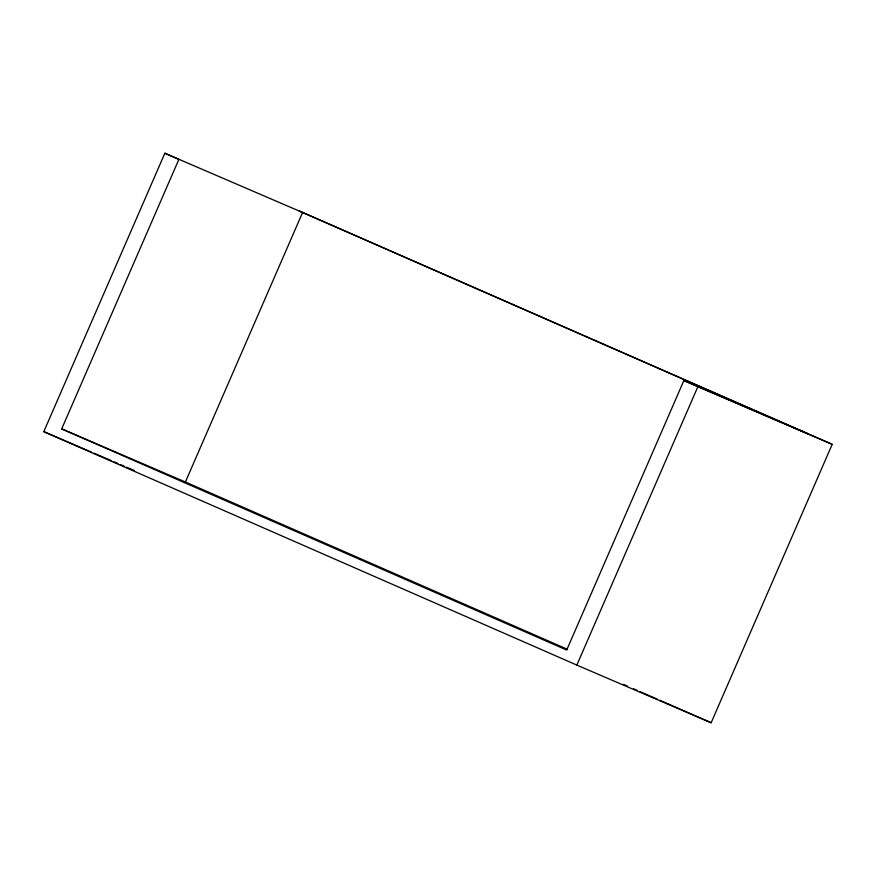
<?xml version="1.0" encoding="UTF-8"?>
<svg xmlns="http://www.w3.org/2000/svg" width="876" height="876" viewBox="0 0 876 876"><rect width="100%" height="100%" fill="white"/><g stroke="black" fill="none" stroke-linecap="round" stroke-linejoin="round"><path stroke-width="1.31" d="M299.165 210.908L832.2 444.34L711.148 722.755L576.835 665.092L43.8 431.66L164.852 153.245L302.592 212.496L807.584 433.653L683.871 380.545L566.684 650.047L61.692 428.89L178.868 159.388L164.852 153.245M61.692 428.89L185.405 481.997L302.592 212.496M576.835 665.092L697.887 386.677L832.2 444.34M43.8 431.66L91.498 452.136M94.006 453.21L111.581 460.754M114.099 461.838L117.855 463.448M120.373 464.532L124.14 466.141M126.648 467.226L134.181 470.456M683.871 380.545L697.887 386.677M185.405 481.997L567.604 649.379M623.559 684.397L627.315 686.039M633.567 688.777L637.323 690.43M639.819 691.525L657.339 699.19M659.847 700.285L711.148 722.755"/></g></svg>
